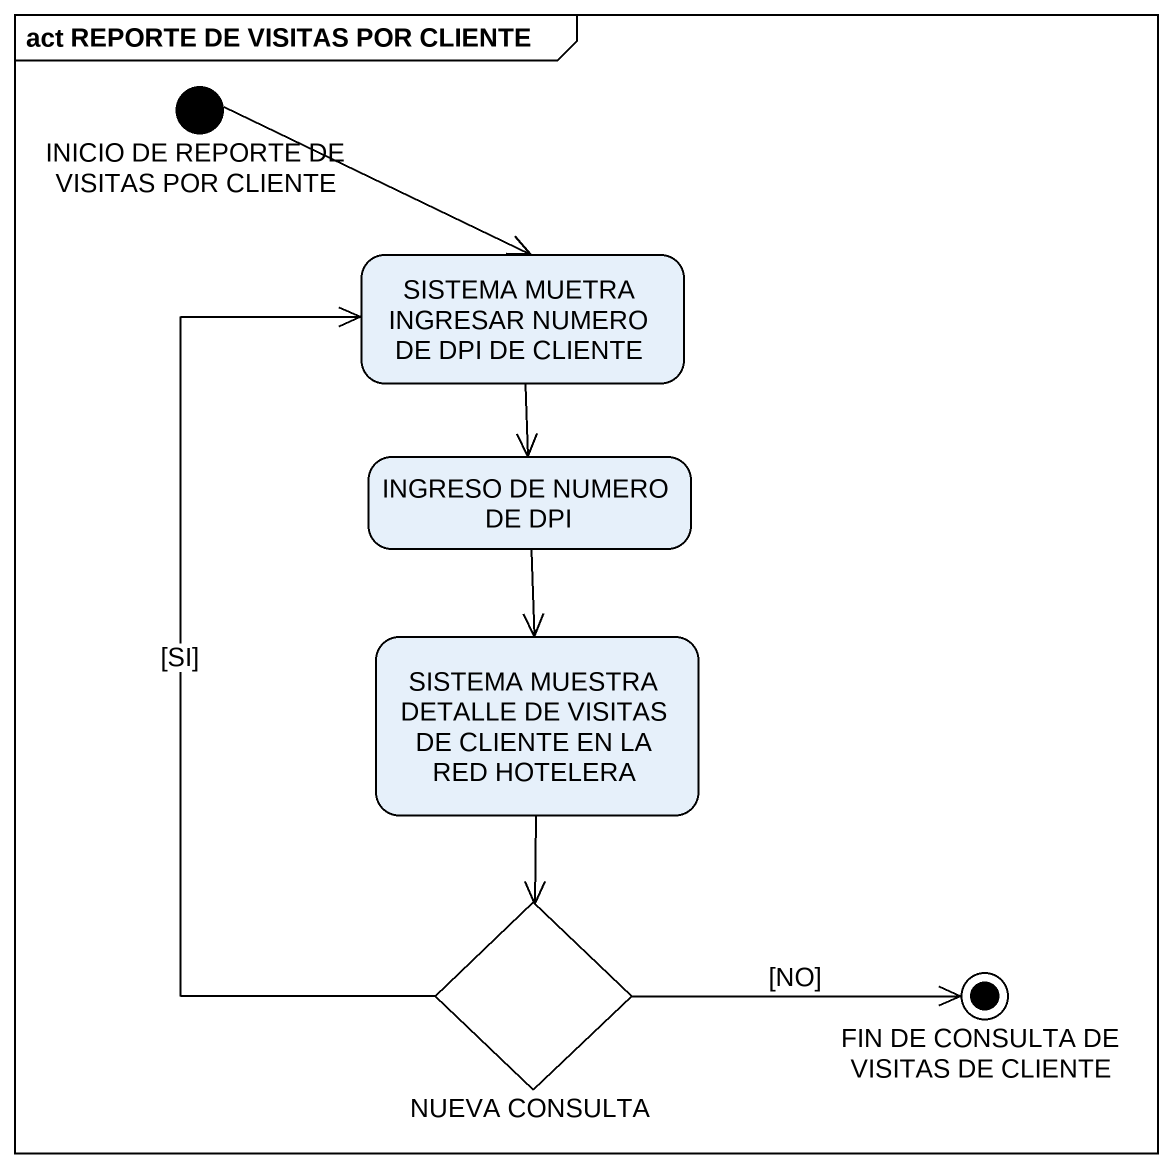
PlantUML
@startuml
mainframe act REPORTE DE VISITAS POR CLIENTE
hide empty description
state "INICIO DE REPORTE DE VISITAS POR CLIENTE" as INICIO_DE_REPORTE_DE <<start>>
state "SISTEMA MUETRA INGRESAR NUMERO DE DPI DE CLIENTE" as SISTEMA_MUETRA_INGRESAR
state "INGRESO DE NUMERO DE DPI" as INGRESO_DE_NUMERO_DE_DPI
state "SISTEMA MUESTRA DETALLE DE VISITAS DE CLIENTE EN LA RED HOTELERA" as SISTEMA_MUESTRA_DETALLE_DE
state "NUEVA CONSULTA" as NUEVA_CONSULTA <<choice>>
state "FIN DE CONSULTA DE VISITAS DE CLIENTE" as FIN_DE_CONSULTA_DE_VISITAS <<end>>
INICIO_DE_REPORTE_DE --> SISTEMA_MUETRA_INGRESAR
SISTEMA_MUETRA_INGRESAR --> INGRESO_DE_NUMERO_DE_DPI
INGRESO_DE_NUMERO_DE_DPI --> SISTEMA_MUESTRA_DETALLE_DE
SISTEMA_MUESTRA_DETALLE_DE --> NUEVA_CONSULTA
NUEVA_CONSULTA -up-> SISTEMA_MUETRA_INGRESAR : [SI]
NUEVA_CONSULTA -right-> FIN_DE_CONSULTA_DE_VISITAS : [NO]
@enduml
